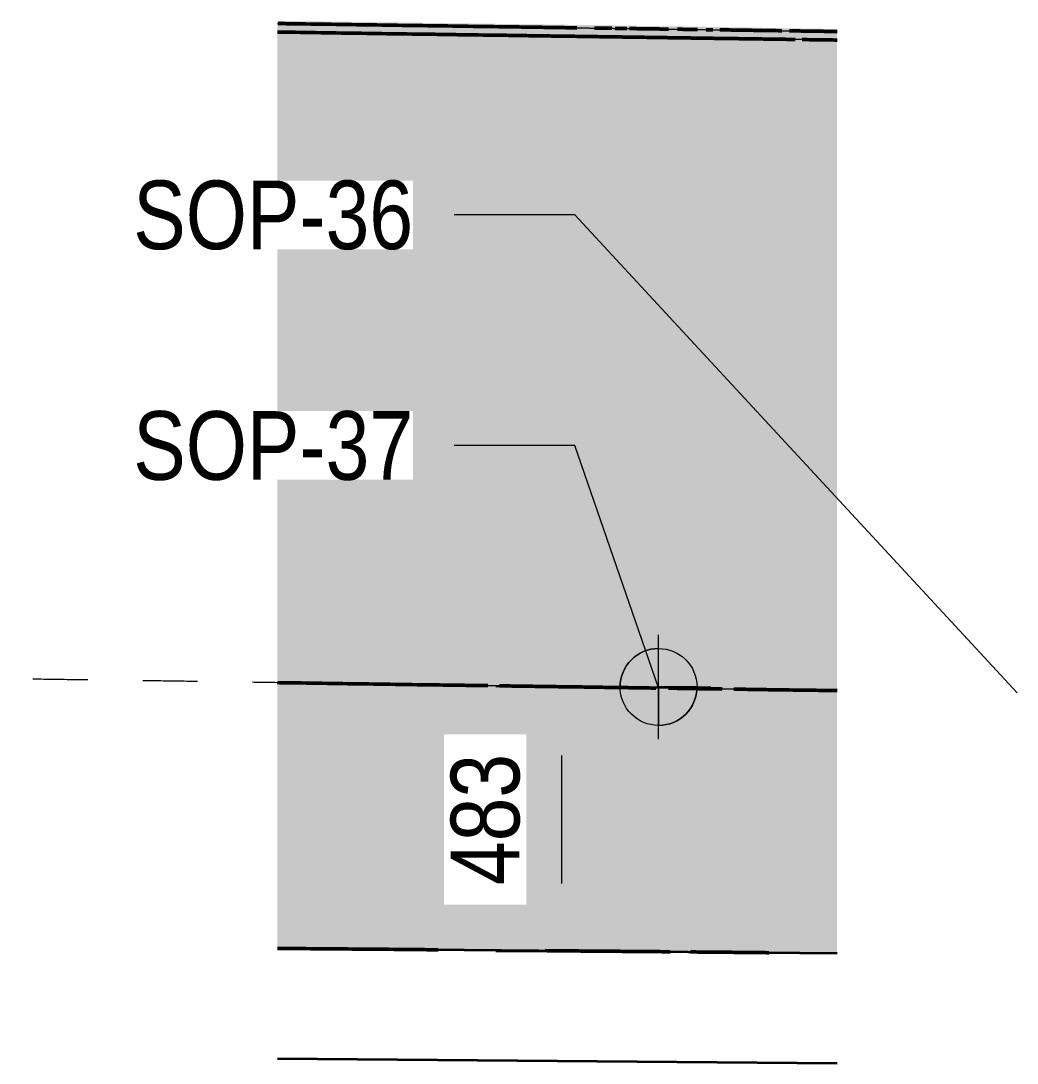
# Model space of a CAD drawing. Header units: metres. Extents: x 0 to 258, y 3 to 25.
# Drawn here: x 76.182 to 77.996, y 21.687 to 23.585 of the extents above; entities that cross this region are included whole.
import ezdxf

# ---------------------------------------------------------------- set-up
doc = ezdxf.new("R2010")
doc.units = ezdxf.units.M
doc.linetypes.add('JacobsDash', pattern=[0.0045, 0.003, -0.0015])
doc.layers.get('Defpoints').update_dxf_attribs({"color": 41})
for name, color, linetype, lineweight in [('A-ANNO-DIMS', 7, 'Continuous', 9), ('A-ANNO-NOTE', 7, 'Continuous', 9), ('A-FLOR', 7, 'Continuous', 50), ('A-FLOR-HDLN', 7, 'JacobsDash', 18), ('G-ANNO-TEXT', 7, 'Continuous', 9)]:
    doc.layers.add(name, color=color, linetype=linetype, lineweight=lineweight)
doc.styles.add('Arial Narrow_2', font='ARIALN.TTF', dxfattribs={"height": 0.125})
doc.dimstyles.new('Dimension_Standard_O__mm_', dxfattribs={"dimscale": 0.3048, "dimtxt": 0.127929, "dimasz": 0.410105, "dimexe": 0.393701, "dimexo": 0.246063, "dimgap": 0.246063, "dimtad": 1, "dimdec": 0, "dimlfac": 1000, "dimzin": 0, "dimdsep": 46, "dimtxsty": 'Arial Narrow_2', "dimsah": 1, "dimcen": 0.09, "dimaunit": 1, "dimadec": 4, "dimazin": 0, "dimtfac": 1, "dimtdec": 4, "dimtix": 1, "dimtmove": 0, "dimatfit": 3, "dimfxl": 1, "dimtvp": 1, "dimtfill": 1, "dimtolj": 1, "dimtzin": 0, "dimlwd": 18, "dimlwe": 18, "dimarcsym": 2})

# ---------------------------------------------------------------- blocks, each defined once
blk = doc.blocks.new('CS_SYMB_SETOUT POINT - 5mm-2022283-Section 190')
at = {"layer": 'A-ANNO-NOTE'}
h = blk.add_hatch(color=256, dxfattribs=at)
edge = h.paths.add_edge_path()
edge.add_line((-336.2154, 22.4419), (-336.2154, 22.3719))
edge.add_line((-336.2154, 22.3719), (-336.2854, 22.3719))
edge.add_arc((-336.2154, 22.3719), 0.07, 90, 180, ccw=False)
h = blk.add_hatch(color=256, dxfattribs=at)
edge = h.paths.add_edge_path()
edge.add_line((-336.2154, 22.3019), (-336.2154, 22.3719))
edge.add_line((-336.2154, 22.3719), (-336.1454, 22.3719))
edge.add_arc((-336.2154, 22.3719), 0.07, 270, 360, ccw=False)
for p, q in [((-336.2154, 22.2769), (-336.2154, 22.4669)), ((-336.2154, 22.3719), (-336.2154, 22.4419)), ((-336.3104, 22.3719), (-336.1204, 22.3719)), ((-336.2854, 22.3719), (-336.2154, 22.3719)), ((-336.1454, 22.3719), (-336.2154, 22.3719)), ((-336.2154, 22.3719), (-336.2154, 22.3019))]:
    blk.add_line(p, q, dxfattribs=at)
blk.add_circle((-336.2154, 22.3719), 0.07, dxfattribs=at)
for start, end in [(90, 180), (270, 360)]:
    blk.add_arc((-336.2154, 22.3719), 0.07, start, end, dxfattribs=at)
blk = doc.blocks.new('DIMBLOCK26-Section 190')
at = {"layer": 'A-ANNO-DIMS', "color": 0, "lineweight": 18, "transparency": 16777216}
for p, q in [((77.173, 22.3719), (77.047, 22.3719)), ((77.167, 22.0143), (77.167, 22.2469)), ((77.243, 21.8893), (77.047, 21.8893))]:
    blk.add_line(p, q, dxfattribs=at)
at = {"layer": 'A-ANNO-DIMS', "color": 0, "transparency": 16777216}
for points in [[(77.1462, 22.2469), (77.1878, 22.2469), (77.167, 22.3719)], [(77.1462, 22.0143), (77.1878, 22.0143), (77.167, 21.8893)]]:
    blk.add_solid(points, dxfattribs=at)
at = {"layer": 'Defpoints', "color": 0, "transparency": 16777216}
for p in [(77.167, 22.3719), (77.248, 22.3719), (77.318, 21.8893)]:
    blk.add_point(p, dxfattribs=at)
at = {"layer": 'A-ANNO-DIMS', "color": 0, "lineweight": 18, "transparency": 16777216, "insert": (77.0282, 22.1306), "char_height": 0.125, "width": 0.285099, "attachment_point": 5, "rotation": 90, "style": 'Arial Narrow_2', "bg_fill": 3, "box_fill_scale": 1.1, "bg_fill_color": 256, "bg_fill_true_color": 13158600, "bg_fill_transparency": 0}
blk.add_mtext('\\A1;483', dxfattribs=at)

msp = doc.modelspace()

# ---------------------------------------------------------------- hatches: boundary and pattern name
at = {"layer": 'A-FLOR', "lineweight": 5, "true_color": 0xc0c0c0}
h = msp.add_hatch(color=9, dxfattribs=at)
h.paths.add_polyline_path([(77.668, 23.5656), (77.668, 23.5697), (77.6655, 23.57), (77.5175, 23.5725), (77.5061, 23.5729), (77.4168, 23.5743), (77.4165, 23.5737), (77.4151, 23.5743), (77.1039, 23.5788), (77.1026, 23.5783), (77.1013, 23.5788), (76.6492, 23.585), (76.6492, 23.5801), (77.6655, 23.5656)])
h.paths.add_polyline_path([(77.668, 23.5697), (77.668, 23.5699), (77.6669, 23.5699)])
for points in [[(77.668, 23.55), (77.668, 23.5656), (76.6492, 23.5801), (76.6492, 23.5645), (77.6641, 23.5501)], [(77.668, 22.3652), (77.668, 23.55), (76.6492, 23.564), (76.6492, 22.3798), (77.6494, 22.3655)], [(77.668, 21.8868), (77.668, 22.3652), (76.6492, 22.3798), (76.6492, 21.8959), (77.6641, 21.8869)], [(77.5679, 21.8877), (77.1586, 21.8915), (77.5135, 21.8882)]]:
    msp.add_hatch(color=9, dxfattribs=at).paths.add_polyline_path(points)

# ---------------------------------------------------------------- linework, layer by layer
at = {"layer": 'A-FLOR', "lineweight": 35}
for p, q in [((77.668, 21.8868), (76.6492, 21.8956)), ((76.6492, 21.6956), (77.668, 21.6868))]:
    msp.add_line(p, q, dxfattribs=at)
at = {"layer": 'A-FLOR'}
for points, knots in [([(76.651, 23.58), (76.6614, 23.5799), (76.6965, 23.5794), (76.7562, 23.5785), (76.8301, 23.5775), (76.904, 23.5764), (76.9779, 23.5754), (77.0395, 23.5745), (77.0888, 23.5738), (77.1258, 23.5733), (77.1556, 23.5728), (77.1732, 23.5726), (77.1784, 23.5725)], [0.17495497, 0.17495497, 0.17495497, 0.17495497, 0.17578125, 0.17773438, 0.1796875, 0.18164062, 0.18359375, 0.18554688, 0.18652344, 0.1875, 0.18847656, 0.1888957, 0.1888957, 0.1888957, 0.1888957]), ([(76.9468, 23.5603), (76.9325, 23.5605), (76.8935, 23.561), (76.8299, 23.5619), (76.756, 23.563), (76.6957, 23.5639), (76.6602, 23.5644), (76.6492, 23.5645)], [-0.182776706, -0.182776706, -0.182776706, -0.182776706, -0.181640625, -0.1796875, -0.177734375, -0.17578125, -0.174914478, -0.174914478, -0.174914478, -0.174914478]), ([(77.2739, 23.5556), (77.2735, 23.5556), (77.2699, 23.5557), (77.2633, 23.5558), (77.2512, 23.5559), (77.23, 23.5562), (77.1992, 23.5567), (77.1625, 23.5572), (77.1256, 23.5577), (77.0886, 23.5583), (77.0393, 23.559), (76.9921, 23.5596), (76.9571, 23.5601), (76.9468, 23.5603)], [-0.191442838, -0.191442838, -0.191442838, -0.191442838, -0.19140625, -0.191162109, -0.190917969, -0.190429688, -0.189453125, -0.188476562, -0.1875, -0.186523438, -0.185546875, -0.18359375, -0.182776818, -0.182776818, -0.182776818, -0.182776818]), ([(77.1784, 23.5725), (77.1793, 23.5725), (77.1846, 23.5724), (77.1899, 23.5724), (77.1944, 23.5723)], [0.1888957308, 0.1888957308, 0.1888957308, 0.1888957308, 0.1889648438, 0.1893182373, 0.1893182373, 0.1893182373, 0.1893182373]), ([(77.2262, 23.5718), (77.2296, 23.5718), (77.2348, 23.5717), (77.2401, 23.5716), (77.242, 23.5716)], [0.1901630649, 0.1901630649, 0.1901630649, 0.1901630649, 0.1904296875, 0.1905853572, 0.1905853572, 0.1905853572, 0.1905853572]), ([(77.242, 23.5716), (77.2462, 23.5716), (77.2514, 23.5715), (77.2567, 23.5714), (77.2578, 23.5714)], [0.1905855314, 0.1905855314, 0.1905855314, 0.1905855314, 0.1909179688, 0.1910080911, 0.1910080911, 0.1910080911, 0.1910080911]), ([(77.2638, 23.5713), (77.2668, 23.5713), (77.2728, 23.5712), (77.2801, 23.5711), (77.2844, 23.571), (77.2855, 23.571)], [0.1911699741, 0.1911699741, 0.1911699741, 0.1911699741, 0.19140625, 0.1916503906, 0.1917412497, 0.1917412497, 0.1917412497, 0.1917412497]), ([(77.2899, 23.5709), (77.2904, 23.5709), (77.2942, 23.5709), (77.2999, 23.5708), (77.3052, 23.5707), (77.3072, 23.5707)], [0.1918526921, 0.1918526921, 0.1918526921, 0.1918526921, 0.1918945312, 0.1921386719, 0.192275332, 0.192275332, 0.192275332, 0.192275332]), ([(77.3072, 23.5707), (77.3087, 23.5707), (77.3172, 23.5705), (77.3293, 23.5704), (77.3399, 23.5702), (77.3434, 23.5702), (77.3435, 23.5702)], [0.1922753573, 0.1922753573, 0.1922753573, 0.1922753573, 0.1923828125, 0.1928710938, 0.1931152344, 0.1931202322, 0.1931202322, 0.1931202322, 0.1931202322]), ([(77.3435, 23.5702), (77.3469, 23.5701), (77.3528, 23.57), (77.3585, 23.57), (77.3609, 23.5699)], [0.1931202493, 0.1931202493, 0.1931202493, 0.1931202493, 0.193359375, 0.193542798, 0.193542798, 0.193542798, 0.193542798]), ([(77.3772, 23.5697), (77.3788, 23.5697), (77.3834, 23.5696), (77.3906, 23.5695), (77.3988, 23.5694), (77.4038, 23.5693), (77.4061, 23.5693)], [0.1939651325, 0.1939651325, 0.1939651325, 0.1939651325, 0.1940917969, 0.1943359375, 0.1945800781, 0.1948100328, 0.1948100328, 0.1948100328, 0.1948100328]), ([(77.4061, 23.5693), (77.4063, 23.5693), (77.4089, 23.5692), (77.4113, 23.5692), (77.4136, 23.5692)], [0.1948101631, 0.1948101631, 0.1948101631, 0.1948101631, 0.1948242188, 0.1950683594, 0.1950683594, 0.1950683594, 0.1950683594]), ([(77.4296, 23.5689), (77.4309, 23.5689), (77.4344, 23.5689), (77.4384, 23.5688), (77.4411, 23.5688), (77.4415, 23.5688)], [0.1956549331, 0.1956549331, 0.1956549331, 0.1956549331, 0.1958007812, 0.1960449219, 0.1960771654, 0.1960771654, 0.1960771654, 0.1960771654]), ([(77.4548, 23.5686), (77.4551, 23.5686), (77.4581, 23.5685), (77.4664, 23.5684), (77.4754, 23.5683), (77.4817, 23.5682), (77.4826, 23.5682)], [0.1964998334, 0.1964998334, 0.1964998334, 0.1964998334, 0.1965332031, 0.1967773438, 0.197265625, 0.1973445943, 0.1973445943, 0.1973445943, 0.1973445943]), ([(77.4826, 23.5682), (77.4872, 23.5681), (77.4966, 23.568), (77.506, 23.5679), (77.5108, 23.5678)], [0.1973447336, 0.1973447336, 0.1973447336, 0.1973447336, 0.1977539062, 0.1981896339, 0.1981896339, 0.1981896339, 0.1981896339]), ([(77.5108, 23.5678), (77.5114, 23.5678), (77.5229, 23.5676), (77.5419, 23.5673), (77.56, 23.5671), (77.5674, 23.567)], [0.19818971, 0.19818971, 0.19818971, 0.19818971, 0.198242188, 0.19921875, 0.199879241, 0.199879241, 0.199879241, 0.199879241]), ([(77.5955, 23.5666), (77.6004, 23.5665), (77.6098, 23.5664), (77.6191, 23.5663), (77.6235, 23.5662)], [0.2007243348, 0.2007243348, 0.2007243348, 0.2007243348, 0.201171875, 0.201569235, 0.201569235, 0.201569235, 0.201569235]), ([(77.6235, 23.5662), (77.6299, 23.5661), (77.6393, 23.566), (77.6486, 23.5658), (77.6515, 23.5658)], [0.2015692482, 0.2015692482, 0.2015692482, 0.2015692482, 0.2021484375, 0.2024141353, 0.2024141353, 0.2024141353, 0.2024141353]), ([(77.3457, 23.5546), (77.3414, 23.5547), (77.33, 23.5548), (77.315, 23.555), (77.3012, 23.5552), (77.2913, 23.5554), (77.2823, 23.5555), (77.2766, 23.5556), (77.2739, 23.5556)], [-0.193176154, -0.193176154, -0.193176154, -0.193176154, -0.192871094, -0.192382812, -0.192138672, -0.191894531, -0.191650391, -0.191442912, -0.191442912, -0.191442912, -0.191442912]), ([(77.38, 23.5541), (77.3776, 23.5541), (77.3721, 23.5542), (77.3632, 23.5543), (77.3543, 23.5545), (77.3483, 23.5546), (77.3457, 23.5546)], [-0.1940427744, -0.1940427744, -0.1940427744, -0.1940427744, -0.1938476562, -0.1936035156, -0.193359375, -0.1931763079, -0.1931763079, -0.1931763079, -0.1931763079]), ([(77.4091, 23.5537), (77.4083, 23.5537), (77.405, 23.5537), (77.3989, 23.5538), (77.3906, 23.554), (77.3842, 23.554), (77.3807, 23.5541), (77.3801, 23.5541)], [-0.1949092496, -0.1949092496, -0.1949092496, -0.1949092496, -0.1948242188, -0.1945800781, -0.1943359375, -0.1940917969, -0.1940430283, -0.1940430283, -0.1940430283, -0.1940430283]), ([(77.4332, 23.5533), (77.4312, 23.5534), (77.427, 23.5534), (77.4205, 23.5535), (77.4146, 23.5536), (77.4107, 23.5537), (77.4091, 23.5537)], [-0.1957760157, -0.1957760157, -0.1957760157, -0.1957760157, -0.1955566406, -0.1953125, -0.1950683594, -0.1949093951, -0.1949093951, -0.1949093951, -0.1949093951]), ([(77.4601, 23.553), (77.4589, 23.553), (77.4551, 23.553), (77.4487, 23.5531), (77.4409, 23.5532), (77.436, 23.5533), (77.4335, 23.5533), (77.4333, 23.5533)], [-0.1966426364, -0.1966426364, -0.1966426364, -0.1966426364, -0.1965332031, -0.1962890625, -0.1960449219, -0.1958007812, -0.1957761434, -0.1957761434, -0.1957761434, -0.1957761434]), ([(77.4892, 23.5525), (77.4864, 23.5526), (77.4782, 23.5527), (77.4685, 23.5528), (77.4616, 23.5529), (77.4601, 23.553)], [-0.1975090202, -0.1975090202, -0.1975090202, -0.1975090202, -0.197265625, -0.1967773438, -0.1966427365, -0.1966427365, -0.1966427365, -0.1966427365]), ([(77.5184, 23.5521), (77.5169, 23.5522), (77.5099, 23.5523), (77.5002, 23.5524), (77.4919, 23.5525), (77.4892, 23.5525)], [-0.1983758778, -0.1983758778, -0.1983758778, -0.1983758778, -0.1982421875, -0.1977539062, -0.1975092571, -0.1975092571, -0.1975092571, -0.1975092571]), ([(77.5478, 23.5517), (77.5475, 23.5517), (77.5417, 23.5518), (77.5319, 23.5519), (77.5224, 23.5521), (77.5184, 23.5521)], [-0.1992421956, -0.1992421956, -0.1992421956, -0.1992421956, -0.19921875, -0.1987304688, -0.1983761478, -0.1983761478, -0.1983761478, -0.1983761478]), ([(77.5915, 23.5511), (77.5876, 23.5511), (77.5828, 23.5512), (77.5779, 23.5513), (77.577, 23.5513)], [-0.2005425663, -0.2005425663, -0.2005425663, -0.2005425663, -0.2001953125, -0.2001092022, -0.2001092022, -0.2001092022, -0.2001092022]), ([(77.6351, 23.5505), (77.6276, 23.5506), (77.6174, 23.5507), (77.6071, 23.5509), (77.6043, 23.5509)], [-0.2018423604, -0.2018423604, -0.2018423604, -0.2018423604, -0.201171875, -0.2009252744, -0.2009252744, -0.2009252744, -0.2009252744]), ([(77.6641, 23.5501), (77.6578, 23.5502), (77.6482, 23.5503), (77.6385, 23.5504), (77.6351, 23.5505)], [-0.2027088778, -0.2027088778, -0.2027088778, -0.2027088778, -0.2021484375, -0.2018425353, -0.2018425353, -0.2018425353, -0.2018425353]), ([(76.9039, 22.3761), (76.8776, 22.3765), (76.8008, 22.3776), (76.7226, 22.3787), (76.6708, 22.3795), (76.6695, 22.3795)], [-0.182088295, -0.182088295, -0.182088295, -0.182088295, -0.18, -0.176, -0.175894128, -0.175894128, -0.175894128, -0.175894128]), ([(77.0109, 22.3746), (76.9993, 22.3748), (76.9709, 22.3752), (76.9424, 22.3756), (76.9255, 22.3758)], [-0.184912789, -0.184912789, -0.184912789, -0.184912789, -0.184, -0.182658283, -0.182658283, -0.182658283, -0.182658283]), ([(77.2239, 22.3716), (77.2233, 22.3716), (77.2165, 22.3717), (77.2033, 22.3719), (77.1844, 22.3721), (77.1592, 22.3725), (77.1278, 22.3729), (77.0904, 22.3735), (77.0657, 22.3738), (77.0536, 22.374)], [-0.190549753, -0.190549753, -0.190549753, -0.190549753, -0.1905, -0.19, -0.1895, -0.189, -0.188, -0.187, -0.186040281, -0.186040281, -0.186040281, -0.186040281]), ([(77.3134, 22.3703), (77.309, 22.3704), (77.3009, 22.3705), (77.2895, 22.3706), (77.2792, 22.3708), (77.2694, 22.3709), (77.2565, 22.3711), (77.2413, 22.3713), (77.2296, 22.3715), (77.2239, 22.3716)], [-0.192804341, -0.192804341, -0.192804341, -0.192804341, -0.1925, -0.19225, -0.192, -0.19175, -0.1915, -0.191, -0.190549805, -0.190549805, -0.190549805, -0.190549805]), ([(77.3379, 22.3699), (77.3326, 22.37), (77.3245, 22.3701), (77.3162, 22.3703), (77.3134, 22.3703)], [-0.1933679111, -0.1933679111, -0.1933679111, -0.1933679111, -0.193, -0.1928044891, -0.1928044891, -0.1928044891, -0.1928044891]), ([(77.4001, 22.3691), (77.3994, 22.3691), (77.3934, 22.3692), (77.3818, 22.3693), (77.3691, 22.3695), (77.3618, 22.3696), (77.361, 22.3696)], [-0.195059139, -0.195059139, -0.195059139, -0.195059139, -0.195, -0.1945, -0.194, -0.19393211, -0.19393211, -0.19393211, -0.19393211]), ([(77.4588, 22.3682), (77.4557, 22.3683), (77.4495, 22.3684), (77.4404, 22.3685), (77.4314, 22.3686), (77.4227, 22.3687), (77.4123, 22.3689), (77.4048, 22.369), (77.4001, 22.3691)], [-0.196749971, -0.196749971, -0.196749971, -0.196749971, -0.1965, -0.19625, -0.196, -0.19575, -0.1955, -0.195059225, -0.195059225, -0.195059225, -0.195059225]), ([(77.5648, 22.3667), (77.5639, 22.3667), (77.5568, 22.3668), (77.5433, 22.367), (77.5244, 22.3673), (77.5057, 22.3676), (77.4909, 22.3678), (77.4822, 22.3679), (77.4799, 22.3679)], [-0.199568697, -0.199568697, -0.199568697, -0.199568697, -0.1995, -0.199, -0.1985, -0.198, -0.1975, -0.197314017, -0.197314017, -0.197314017, -0.197314017]), ([(77.6071, 22.3661), (77.5984, 22.3662), (77.5843, 22.3664), (77.5702, 22.3666), (77.5648, 22.3667)], [-0.200695859, -0.200695859, -0.200695859, -0.200695859, -0.2, -0.199568855, -0.199568855, -0.199568855, -0.199568855]), ([(77.6494, 22.3655), (77.6391, 22.3657), (77.625, 22.3659), (77.6109, 22.3661), (77.6071, 22.3661)], [-0.201823433, -0.201823433, -0.201823433, -0.201823433, -0.201, -0.200696065, -0.200696065, -0.200696065, -0.200696065]), ([(77.668, 22.3652), (77.664, 22.3653), (77.6578, 22.3654), (77.6516, 22.3655), (77.6494, 22.3655)], [-0.2023230962, -0.2023230962, -0.2023230962, -0.2023230962, -0.202, -0.2018234746, -0.2018234746, -0.2018234746, -0.2018234746]), ([(76.6492, 21.8959), (76.6601, 21.8958), (76.6962, 21.8955), (76.7323, 21.8951), (76.7576, 21.8949)], [-0.753303265, -0.753303265, -0.753303265, -0.753303265, -0.75177305, -0.748227036, -0.748227036, -0.748227036, -0.748227036]), ([(76.8332, 21.8943), (76.8584, 21.8941), (76.8947, 21.8937), (76.931, 21.8934), (76.942, 21.8933)], [-0.744680851, -0.744680851, -0.744680851, -0.744680851, -0.741134752, -0.73958277, -0.73958277, -0.73958277, -0.73958277])]:
    msp.add_open_spline(points, degree=3, knots=knots, dxfattribs=at)
for points in [[(77.5814, 23.5668), (77.5861, 23.5667), (77.5908, 23.5667), (77.5955, 23.5666)], [(77.6515, 23.5658), (77.657, 23.5657), (77.6625, 23.5656), (77.668, 23.5656)], [(77.577, 23.5513), (77.5672, 23.5514), (77.5575, 23.5516), (77.5478, 23.5517)], [(77.668, 23.55), (77.6667, 23.55), (77.6654, 23.55), (77.6641, 23.5501)], [(76.6695, 22.3795), (76.6627, 22.3796), (76.656, 22.3797), (76.6492, 22.3798)], [(76.9255, 22.3758), (76.9184, 22.3759), (76.9113, 22.376), (76.9042, 22.3761)], [(77.0322, 22.3743), (77.0251, 22.3744), (77.018, 22.3745), (77.0109, 22.3746)], [(76.7576, 21.8949), (76.7828, 21.8947), (76.808, 21.8945), (76.8332, 21.8943)], [(77.1359, 21.8917), (77.1485, 21.8916), (77.1737, 21.8913), (77.2116, 21.891), (77.249, 21.8907), (77.274, 21.8905), (77.2867, 21.8904)], [(77.2867, 21.8904), (77.2931, 21.8903), (77.3059, 21.8902), (77.3254, 21.89), (77.3449, 21.8899), (77.3577, 21.8898), (77.364, 21.8897)], [(77.4011, 21.8894), (77.4073, 21.8893), (77.4195, 21.8892), (77.4319, 21.8891), (77.4381, 21.889)], [(77.4381, 21.889), (77.4506, 21.8889), (77.476, 21.8887), (77.5013, 21.8884), (77.5139, 21.8883)], [(77.5139, 21.8883), (77.5239, 21.8882), (77.5339, 21.8881), (77.5438, 21.888)]]:
    msp.add_open_spline(points, degree=3, dxfattribs=at)
at = {"layer": 'A-FLOR-HDLN'}
for points in [[(76.6492, 23.5801), (76.6498, 23.5801), (76.6504, 23.5801), (76.6509, 23.58)], [(77.2856, 23.571), (77.287, 23.571), (77.2884, 23.571), (77.2898, 23.5709)], [(77.6043, 23.5509), (77.6001, 23.551), (77.5958, 23.551), (77.5916, 23.5511)], [(77.364, 21.8897), (77.3703, 21.8896), (77.3827, 21.8895), (77.395, 21.8894), (77.4011, 21.8894)]]:
    msp.add_open_spline(points, degree=3, dxfattribs=at)
for points, knots in [([(77.1944, 23.5723), (77.1961, 23.5723), (77.2067, 23.5721), (77.2173, 23.572), (77.2262, 23.5718)], [0.1893195534, 0.1893195534, 0.1893195534, 0.1893195534, 0.189453125, 0.1901617449, 0.1901617449, 0.1901617449, 0.1901617449]), ([(77.2578, 23.5714), (77.2597, 23.5714), (77.2617, 23.5713), (77.2637, 23.5713), (77.2638, 23.5713)], [0.1910094171, 0.1910094171, 0.1910094171, 0.1910094171, 0.1911621094, 0.1911686481, 0.1911686481, 0.1911686481, 0.1911686481]), ([(77.3609, 23.5699), (77.3617, 23.5699), (77.3657, 23.5699), (77.3712, 23.5698), (77.3757, 23.5697), (77.3772, 23.5697)], [0.1935440422, 0.1935440422, 0.1935440422, 0.1935440422, 0.1936035156, 0.1938476562, 0.1939651325, 0.1939651325, 0.1939651325, 0.1939651325]), ([(77.4136, 23.5692), (77.4159, 23.5691), (77.4204, 23.5691), (77.4257, 23.569), (77.4287, 23.569), (77.4296, 23.5689)], [0.1950683594, 0.1950683594, 0.1950683594, 0.1950683594, 0.1953125, 0.1955566406, 0.1956549331, 0.1956549331, 0.1956549331, 0.1956549331]), ([(77.4415, 23.5688), (77.4436, 23.5687), (77.448, 23.5687), (77.4525, 23.5686), (77.4548, 23.5686)], [0.1960788278, 0.1960788278, 0.1960788278, 0.1960788278, 0.1962890625, 0.1964998334, 0.1964998334, 0.1964998334, 0.1964998334]), ([(77.5674, 23.567), (77.5709, 23.5669), (77.5755, 23.5669), (77.5802, 23.5668), (77.5814, 23.5668)], [0.1998794345, 0.1998794345, 0.1998794345, 0.1998794345, 0.2001953125, 0.2003005149, 0.2003005149, 0.2003005149, 0.2003005149]), ([(76.9041, 22.3761), (76.8777, 22.3765), (76.8008, 22.3776), (76.6735, 22.3794), (76.5473, 22.3812), (76.4464, 22.3827), (76.3707, 22.3837), (76.295, 22.3848), (76.1941, 22.3862), (76.0175, 22.3888), (75.7653, 22.3924), (75.4626, 22.3967), (75.1599, 22.401), (74.857, 22.4053), (74.6047, 22.4089), (74.4281, 22.4114), (74.3271, 22.4129), (74.2514, 22.4139), (74.1756, 22.415), (74.0999, 22.4161), (74.0241, 22.4172), (73.9482, 22.4183), (73.8723, 22.4193), (73.8091, 22.4202), (73.7647, 22.4209), (73.7393, 22.4212), (73.7203, 22.4215), (73.7012, 22.4218), (73.6821, 22.4221), (73.6631, 22.4223), (73.6379, 22.4227), (73.6073, 22.4231), (73.5707, 22.4236), (73.5329, 22.4242), (73.495, 22.4247), (73.4574, 22.4253), (73.4073, 22.426), (73.3574, 22.4267), (73.3078, 22.4274), (73.2583, 22.4281), (73.2091, 22.4288), (73.1603, 22.4295), (73.1239, 22.4301), (73.0936, 22.4305), (73.0696, 22.4308), (73.0517, 22.4311), (73.0342, 22.4313), (73.0113, 22.4317), (72.9825, 22.4321), (72.9522, 22.4325), (72.9279, 22.4329), (72.9099, 22.4331), (72.8923, 22.4334), (72.8746, 22.4336), (72.8572, 22.4339), (72.8399, 22.4342), (72.8226, 22.4344), (72.8053, 22.4347), (72.7911, 22.4349), (72.78, 22.435), (72.7717, 22.4351), (72.7637, 22.4353), (72.7533, 22.4354), (72.7407, 22.4356), (72.7255, 22.4358), (72.7096, 22.436), (72.6921, 22.4363), (72.6678, 22.4367), (72.6376, 22.4371), (72.6144, 22.4374), (72.596, 22.4377), (72.5814, 22.4379), (72.5651, 22.4381), (72.548, 22.4384), (72.5338, 22.4386), (72.5227, 22.4388), (72.5146, 22.4389), (72.5068, 22.439), (72.4965, 22.4391), (72.484, 22.4393), (72.4691, 22.4395), (72.4543, 22.4398), (72.4394, 22.44), (72.4196, 22.4403), (72.3951, 22.4406), (72.3714, 22.441), (72.3525, 22.4413), (72.3384, 22.4415), (72.324, 22.4417), (72.3094, 22.4419), (72.2951, 22.4421), (72.2814, 22.4423), (72.2688, 22.4425), (72.2568, 22.4427), (72.245, 22.4428), (72.2327, 22.443), (72.2195, 22.4432), (72.206, 22.4434), (72.1924, 22.4436), (72.1793, 22.4438), (72.1669, 22.444), (72.1507, 22.4442), (72.1309, 22.4445), (72.107, 22.4449), (72.076, 22.4454), (72.0472, 22.4458), (72.0185, 22.4462), (71.9975, 22.4465), (71.9811, 22.4468), (71.9682, 22.447), (71.9586, 22.4471), (71.9489, 22.4473), (71.9391, 22.4474), (71.9296, 22.4476), (71.9205, 22.4477), (71.9121, 22.4478), (71.9043, 22.4479), (71.8965, 22.4481), (71.8885, 22.4482), (71.8798, 22.4483), (71.8677, 22.4485), (71.8531, 22.4487), (71.8423, 22.4489), (71.834, 22.449), (71.8275, 22.4491), (71.8203, 22.4492), (71.8128, 22.4493), (71.8055, 22.4495), (71.7986, 22.4496), (71.7924, 22.4497), (71.7865, 22.4498), (71.7808, 22.4498), (71.7752, 22.4499), (71.7695, 22.45), (71.7621, 22.4501), (71.7531, 22.4503), (71.745, 22.4504), (71.7388, 22.4505), (71.7341, 22.4506), (71.7295, 22.4507), (71.7235, 22.4508), (71.716, 22.4509), (71.7084, 22.451), (71.7024, 22.4511), (71.6978, 22.4512), (71.6932, 22.4513), (71.6884, 22.4513), (71.6837, 22.4514), (71.6792, 22.4515), (71.675, 22.4516), (71.6696, 22.4516), (71.6629, 22.4517), (71.6546, 22.4519), (71.648, 22.452), (71.6416, 22.4521), (71.6362, 22.4522), (71.6308, 22.4523), (71.6265, 22.4523), (71.622, 22.4524), (71.6172, 22.4525), (71.6124, 22.4526), (71.6078, 22.4526), (71.6032, 22.4527), (71.5987, 22.4528), (71.5942, 22.4529), (71.5897, 22.4529), (71.5852, 22.453), (71.5792, 22.4531), (71.5717, 22.4532), (71.5627, 22.4534), (71.5537, 22.4535), (71.5446, 22.4537), (71.5371, 22.4538), (71.5312, 22.4539), (71.5268, 22.454), (71.5224, 22.454), (71.5179, 22.4541), (71.5134, 22.4542), (71.5073, 22.4543), (71.5027, 22.4544), (71.4996, 22.4544)], [-0.1820933, -0.1820933, -0.1820933, -0.1820933, -0.18, -0.176, -0.172, -0.17, -0.168, -0.166, -0.164, -0.16, -0.152, -0.144, -0.136, -0.128, -0.12, -0.116, -0.114, -0.112, -0.11, -0.108, -0.106, -0.104, -0.102, -0.1, -0.099, -0.0985, -0.098, -0.0975, -0.097, -0.0965, -0.096, -0.095, -0.094, -0.093, -0.092, -0.091, -0.09, -0.088, -0.087, -0.086, -0.084, -0.083, -0.082, -0.081, -0.0805, -0.08, -0.0795, -0.079, -0.078, -0.077, -0.0765, -0.076, -0.0755, -0.075, -0.0745, -0.074, -0.0735, -0.073, -0.0725, -0.07225, -0.072, -0.07175, -0.0715, -0.071, -0.0705, -0.07, -0.0695, -0.069, -0.068, -0.067, -0.0665, -0.066, -0.0655, -0.065, -0.0645, -0.06425, -0.064, -0.06375, -0.0635, -0.063, -0.0625, -0.062, -0.0615, -0.061, -0.06, -0.059, -0.0585, -0.058, -0.0575, -0.057, -0.0565, -0.056, -0.0555, -0.055, -0.0545, -0.054, -0.0535, -0.053, -0.0525, -0.052, -0.0515, -0.051, -0.05, -0.049, -0.048, -0.046, -0.045, -0.044, -0.043, -0.0425, -0.042, -0.0415, -0.041, -0.0405, -0.04, -0.0395, -0.039, -0.0385, -0.038, -0.0375, -0.037, -0.036, -0.035, -0.0345, -0.034, -0.0335, -0.033, -0.0325, -0.032, -0.0315, -0.031, -0.0305, -0.03, -0.0295, -0.029, -0.028, -0.027, -0.0265, -0.026, -0.0255, -0.025, -0.024, -0.023, -0.0225, -0.022, -0.0215, -0.021, -0.0205, -0.02, -0.0195, -0.019, -0.018, -0.017, -0.0165, -0.016, -0.015, -0.0145, -0.014, -0.0135, -0.013, -0.0125, -0.012, -0.0115, -0.011, -0.0105, -0.01, -0.0095, -0.009, -0.008, -0.007, -0.006, -0.005, -0.004, -0.0035, -0.003, -0.0025, -0.002, -0.0015, -0.001, 0, 0, 0, 0]), ([(77.0536, 22.374), (77.0531, 22.374), (77.046, 22.3741), (77.0388, 22.3742), (77.0323, 22.3743)], [-0.1860402809, -0.1860402809, -0.1860402809, -0.1860402809, -0.186, -0.1854776324, -0.1854776324, -0.1854776324, -0.1854776324]), ([(77.3609, 22.3696), (77.3554, 22.3697), (77.3477, 22.3698), (77.3398, 22.3699), (77.3379, 22.3699)], [-0.1939318571, -0.1939318571, -0.1939318571, -0.1939318571, -0.1935, -0.193369087, -0.193369087, -0.193369087, -0.193369087]), ([(77.4799, 22.3679), (77.476, 22.368), (77.4689, 22.3681), (77.4619, 22.3682), (77.4588, 22.3682)], [-0.1973139612, -0.1973139612, -0.1973139612, -0.1973139612, -0.197, -0.1967513075, -0.1967513075, -0.1967513075, -0.1967513075]), ([(76.9421, 21.8933), (76.9436, 21.8933), (76.9578, 21.8932), (76.9972, 21.8929), (77.0476, 21.8924), (77.0981, 21.892), (77.1233, 21.8918), (77.1359, 21.8917)], [-0.739580445, -0.739580445, -0.739580445, -0.739580445, -0.739361702, -0.737588652, -0.734042553, -0.732269504, -0.730496454, -0.730496454, -0.730496454, -0.730496454]), ([(77.5918, 21.8875), (77.6035, 21.8873), (77.6276, 21.8871), (77.653, 21.8868), (77.6667, 21.8866), (77.668, 21.8866)], [-0.709098638, -0.709098638, -0.709098638, -0.709098638, -0.707446809, -0.705673759, -0.705486954, -0.705486954, -0.705486954, -0.705486954])]:
    msp.add_open_spline(points, degree=3, knots=knots, dxfattribs=at)
at = {"layer": 'G-ANNO-TEXT'}
for p, q in [((76.9745, 23.2317), (76.9713, 23.2317)), ((77.1906, 23.2317), (76.9745, 23.2317)), ((77.9956, 22.3613), (77.1906, 23.2317)), ((76.9745, 22.8117), (76.9713, 22.8117)), ((77.1906, 22.8117), (76.9745, 22.8117)), ((77.3423, 22.372), (77.1906, 22.8117))]:
    msp.add_line(p, q, dxfattribs=at)

# ---------------------------------------------------------------- block references
at = {"layer": 'A-ANNO-NOTE'}
msp.add_blockref('CS_SYMB_SETOUT POINT - 5mm-2022283-Section 190', (413.5584, 0), dxfattribs=at)

# ---------------------------------------------------------------- next in the draw order: texts
at = {"layer": 'G-ANNO-TEXT', "char_height": 0.125, "attachment_point": 1, "style": 'Arial Narrow_2', "bg_fill": 3, "box_fill_scale": 1, "bg_fill_color": 256, "bg_fill_true_color": 13158600, "bg_fill_transparency": 0}
for s, insert in [('SOP-36', (76.387, 23.2942)), ('SOP-37', (76.387, 22.8742))]:
    msp.add_mtext(s, dxfattribs=dict(at, insert=insert))

# ---------------------------------------------------------------- next in the draw order: dimensions: what is measured, and where the dimension line sits
at = {"layer": 'A-ANNO-DIMS', "lineweight": 18}
dim = msp.add_linear_dim(base=(77.167, 22.3719), p1=(77.318, 21.8893), p2=(77.248, 22.3719), angle=90, dimstyle='Dimension_Standard_O__mm_', override={"dimpost": '<>', "dimfxl": 0.487626}, dxfattribs=at)
dim.commit()
dim.dimension.update_dxf_attribs({"geometry": 'DIMBLOCK26-Section 190', "text_midpoint": (77.0282, 22.1306)})

doc.saveas('drawing.dxf')
